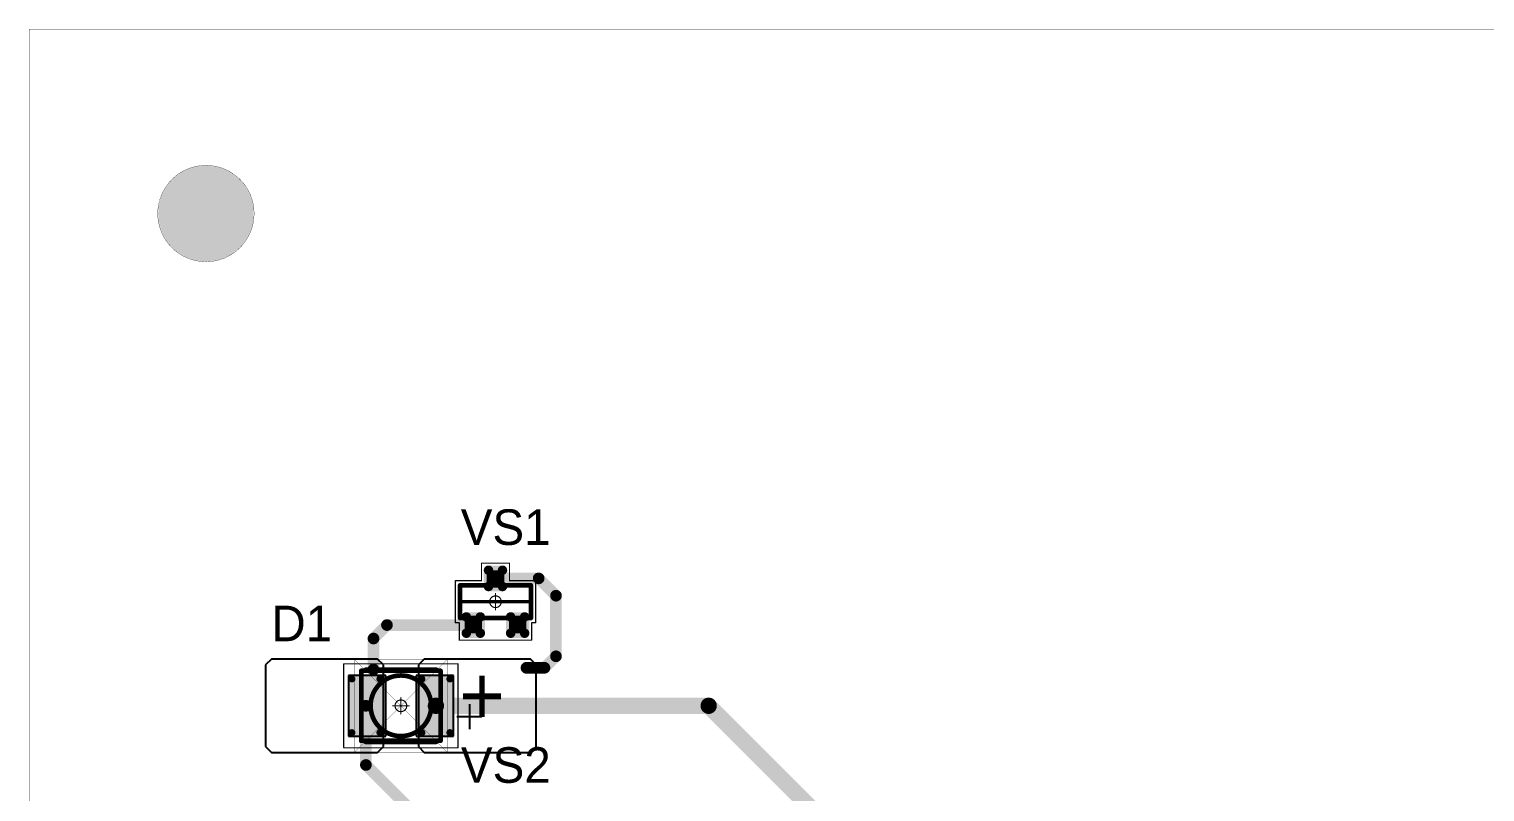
# Model space of a CAD drawing. Header units: millimetres. Extents: x 0 to 775, y 25 to 939.
# Drawn here: x 25.4 to 87.8, y 182.7 to 215.4 of the extents above; entities that cross this region are included whole.
import ezdxf

# ---------------------------------------------------------------- set-up
doc = ezdxf.new("R2010")
doc.units = ezdxf.units.MM
for name, color, linetype in [('Mechanical13', 56, 'Continuous'), ('Mechanical15', 56, 'Continuous'), ('Mechanical3', 76, 'Continuous'), ('Mechanical9', 56, 'Continuous'), ('TopLayer', 1, 'Continuous'), ('TopOverlay', 2, 'Continuous'), ('TopPaste', 8, 'Continuous'), ('TopSolder', 216, 'Continuous')]:
    doc.layers.add(name, color=color, linetype=linetype)

# ---------------------------------------------------------------- blocks, each defined once
blk = doc.blocks.new('SOT23_68')
at = {"layer": 'Mechanical13', "const_width": 0.2}
for points in [[(-0.7, 1.52), (0.7, 1.52)], [(-0.7, 1.52), (-0.7, -1.52)], [(0.7, 1.52), (0.7, -1.52)], [(-0.7, -1.52), (0.7, -1.52)]]:
    blk.add_lwpolyline(points, dxfattribs=at)
at = {"layer": 'Mechanical13', "const_width": 0.1}
for points in [[(-0.75, 1.52, 1), (-0.65, 1.52, 1)], [(-0.75, 1.52, 1), (-0.65, 1.52, 1)], [(0.65, 1.52, 1), (0.75, 1.52, 1)], [(0.65, 1.52, 1), (0.75, 1.52, 1)], [(-0.75, -1.52, 1), (-0.65, -1.52, 1)], [(-0.75, -1.52, 1), (-0.65, -1.52, 1)], [(0.65, -1.52, 1), (0.75, -1.52, 1)], [(0.65, -1.52, 1), (0.75, -1.52, 1)]]:
    blk.add_lwpolyline(points, format="xyb", close=True, dxfattribs=at)
at = {"layer": 'Mechanical15', "const_width": 0.05}
for points in [[(-1.65, 1.55), (-1.65, -1.55)], [(-1.65, 1.55), (-0.9, 1.55)], [(-0.9, 1.72), (-0.9, 1.55)], [(-0.9, 1.72), (0.9, 1.72)], [(0.9, 1.72), (0.9, 0.6)], [(0.9, 0.6), (1.65, 0.6)], [(1.65, 0.6), (1.65, -0.6)], [(-0.35, 0), (0.35, 0)], [(0, 0.35), (0, -0.35)], [(0.9, -0.6), (1.65, -0.6)], [(0.9, -0.6), (0.9, -1.72)], [(-1.65, -1.55), (-0.9, -1.55)], [(-0.9, -1.55), (-0.9, -1.72)], [(-0.9, -1.72), (0.9, -1.72)]]:
    blk.add_lwpolyline(points, dxfattribs=at)
at = {"layer": 'Mechanical15'}
for points, const_width in [([(-1.662, 1.55, 1), (-1.637, 1.55, 1)], 0.025), ([(-1.662, 1.55, 1), (-1.637, 1.55, 1)], 0.025), ([(-0.913, 1.72, 1), (-0.888, 1.72, 1)], 0.025), ([(-0.913, 1.72, 1), (-0.888, 1.72, 1)], 0.025), ([(-0.913, 1.55, 1), (-0.888, 1.55, 1)], 0.025), ([(-0.913, 1.55, 1), (-0.888, 1.55, 1)], 0.025), ([(0.888, 1.72, 1), (0.913, 1.72, 1)], 0.025), ([(0.888, 1.72, 1), (0.913, 1.72, 1)], 0.025), ([(0.888, 0.6, 1), (0.913, 0.6, 1)], 0.025), ([(0.888, 0.6, 1), (0.913, 0.6, 1)], 0.025), ([(1.637, 0.6, 1), (1.662, 0.6, 1)], 0.025), ([(1.637, 0.6, 1), (1.662, 0.6, 1)], 0.025), ([(-0.362, 0, 1), (-0.337, 0, 1)], 0.025), ([(0.25, 0, 1), (-0.25, 0, 1)], 0.05), ([(-0.262, 0, 1), (-0.238, 0, 1)], 0.025), ([(-0.012, 0.35, 1), (0.012, 0.35, 1)], 0.025), ([(0.238, 0, 1), (0.262, 0, 1)], 0.025), ([(0.337, 0, 1), (0.362, 0, 1)], 0.025), ([(-0.012, -0.35, 1), (0.012, -0.35, 1)], 0.025), ([(0.888, -0.6, 1), (0.913, -0.6, 1)], 0.025), ([(0.888, -0.6, 1), (0.913, -0.6, 1)], 0.025), ([(1.637, -0.6, 1), (1.662, -0.6, 1)], 0.025), ([(1.637, -0.6, 1), (1.662, -0.6, 1)], 0.025), ([(-1.662, -1.55, 1), (-1.637, -1.55, 1)], 0.025), ([(-1.662, -1.55, 1), (-1.637, -1.55, 1)], 0.025), ([(-0.913, -1.55, 1), (-0.888, -1.55, 1)], 0.025), ([(-0.913, -1.55, 1), (-0.888, -1.55, 1)], 0.025), ([(-0.913, -1.72, 1), (-0.888, -1.72, 1)], 0.025), ([(-0.913, -1.72, 1), (-0.888, -1.72, 1)], 0.025), ([(0.888, -1.72, 1), (0.913, -1.72, 1)], 0.025), ([(0.888, -1.72, 1), (0.913, -1.72, 1)], 0.025)]:
    blk.add_lwpolyline(points, format="xyb", close=True, dxfattribs=dict(at, const_width=const_width))
at = {"layer": 'TopLayer', "const_width": 0.1}
for points in [[(-1.4, 1.25, 1), (-1.3, 1.25, 1)], [(-0.7, 1.25, 1), (-0.6, 1.25, 1)], [(-1.4, 0.65, 1), (-1.3, 0.65, 1)], [(-0.7, 0.65, 1), (-0.6, 0.65, 1)], [(0.6, 0.3, 1), (0.7, 0.3, 1)], [(1.3, 0.3, 1), (1.4, 0.3, 1)], [(-1.4, -0.65, 1), (-1.3, -0.65, 1)], [(-0.7, -0.65, 1), (-0.6, -0.65, 1)], [(0.6, -0.3, 1), (0.7, -0.3, 1)], [(1.3, -0.3, 1), (1.4, -0.3, 1)], [(-1.4, -1.25, 1), (-1.3, -1.25, 1)], [(-0.7, -1.25, 1), (-0.6, -1.25, 1)]]:
    blk.add_lwpolyline(points, format="xyb", close=True, dxfattribs=at)
at = {"layer": 'TopLayer'}
for points in [[(-1.45, 1.25), (-1.45, 0.65), (-0.55, 1.25), (-0.55, 0.65)], [(-1.35, 1.35), (-1.35, 0.55), (-0.65, 1.35), (-0.65, 0.55)], [(0.55, 0.3), (0.55, -0.3), (1.45, 0.3), (1.45, -0.3)], [(0.65, 0.4), (0.65, -0.4), (1.35, 0.4), (1.35, -0.4)], [(-1.35, -0.55), (-1.35, -1.35), (-0.65, -0.55), (-0.65, -1.35)], [(-1.45, -0.65), (-1.45, -1.25), (-0.55, -0.65), (-0.55, -1.25)]]:
    blk.add_solid(points, dxfattribs=at)
at = {"layer": 'TopOverlay', "const_width": 0.15}
blk.add_lwpolyline([(0, 1.5), (0, -1.5)], dxfattribs=at)
at = {"layer": 'TopOverlay', "const_width": 0.075}
for points in [[(-0.038, 1.5, 1), (0.038, 1.5, 1)], [(-0.038, -1.5, 1), (0.038, -1.5, 1)]]:
    blk.add_lwpolyline(points, format="xyb", close=True, dxfattribs=at)
at = {"layer": 'TopPaste', "const_width": 0.075}
for points in [[(-1.387, 1.25, 1), (-1.313, 1.25, 1)], [(-0.687, 1.25, 1), (-0.613, 1.25, 1)], [(-1.387, 0.65, 1), (-1.313, 0.65, 1)], [(-0.687, 0.65, 1), (-0.613, 0.65, 1)], [(0.613, 0.3, 1), (0.687, 0.3, 1)], [(1.313, 0.3, 1), (1.387, 0.3, 1)], [(-1.387, -0.65, 1), (-1.313, -0.65, 1)], [(-0.687, -0.65, 1), (-0.613, -0.65, 1)], [(0.613, -0.3, 1), (0.687, -0.3, 1)], [(1.313, -0.3, 1), (1.387, -0.3, 1)], [(-1.387, -1.25, 1), (-1.313, -1.25, 1)], [(-0.687, -1.25, 1), (-0.613, -1.25, 1)]]:
    blk.add_lwpolyline(points, format="xyb", close=True, dxfattribs=at)
at = {"layer": 'TopPaste'}
for points in [[(-1.425, 1.25), (-1.425, 0.65), (-0.575, 1.25), (-0.575, 0.65)], [(-1.35, 1.325), (-1.35, 0.575), (-0.65, 1.325), (-0.65, 0.575)], [(0.575, 0.3), (0.575, -0.3), (1.425, 0.3), (1.425, -0.3)], [(0.65, 0.375), (0.65, -0.375), (1.35, 0.375), (1.35, -0.375)], [(-1.35, -0.575), (-1.35, -1.325), (-0.65, -0.575), (-0.65, -1.325)], [(-1.425, -0.65), (-1.425, -1.25), (-0.575, -0.65), (-0.575, -1.25)]]:
    blk.add_solid(points, dxfattribs=at)
at = {"layer": 'TopSolder', "const_width": 0.202}
for points in [[(-1.451, 1.25, 1), (-1.249, 1.25, 1)], [(-0.751, 1.25, 1), (-0.549, 1.25, 1)], [(-1.451, 0.65, 1), (-1.249, 0.65, 1)], [(-0.751, 0.65, 1), (-0.549, 0.65, 1)], [(0.549, 0.3, 1), (0.751, 0.3, 1)], [(1.249, 0.3, 1), (1.451, 0.3, 1)], [(-1.451, -0.65, 1), (-1.249, -0.65, 1)], [(-0.751, -0.65, 1), (-0.549, -0.65, 1)], [(0.549, -0.3, 1), (0.751, -0.3, 1)], [(1.249, -0.3, 1), (1.451, -0.3, 1)], [(-1.451, -1.25, 1), (-1.249, -1.25, 1)], [(-0.751, -1.25, 1), (-0.549, -1.25, 1)]]:
    blk.add_lwpolyline(points, format="xyb", close=True, dxfattribs=at)
at = {"layer": 'TopSolder'}
for points in [[(-1.552, 1.25), (-1.552, 0.65), (-0.448, 1.25), (-0.448, 0.65)], [(-1.35, 1.452), (-1.35, 0.448), (-0.65, 1.452), (-0.65, 0.448)], [(0.448, 0.3), (0.448, -0.3), (1.552, 0.3), (1.552, -0.3)], [(0.65, 0.502), (0.65, -0.502), (1.35, 0.502), (1.35, -0.502)], [(-1.35, -0.448), (-1.35, -1.452), (-0.65, -0.448), (-0.65, -1.452)], [(-1.552, -0.65), (-1.552, -1.25), (-0.448, -0.65), (-0.448, -1.25)]]:
    blk.add_solid(points, dxfattribs=at)
blk = doc.blocks.new('T66G_161')
at = {"layer": 'Mechanical13'}
for p, q in [((2.936, 0.071), (2.936, -1)), ((2.4, -0.464), (3.471, -0.464))]:
    blk.add_line(p, q, dxfattribs=at)
at = {"layer": 'Mechanical13', "const_width": 0.2}
for points in [[(-1.7, -1.5), (-1.7, 1.5)], [(-1.7, 1.5), (1.7, 1.5)], [(1.7, -1.5), (1.7, 1.5)], [(-1.7, -1.5), (1.7, -1.5)]]:
    blk.add_lwpolyline(points, dxfattribs=at)
at = {"layer": 'Mechanical13'}
for points, const_width in [([(-1.75, 1.5, 1), (-1.65, 1.5, 1)], 0.1), ([(-1.75, 1.5, 1), (-1.65, 1.5, 1)], 0.1), ([(1.3, 0, 1), (-1.3, 0, 1)], 0.2), ([(1.65, 1.5, 1), (1.75, 1.5, 1)], 0.1), ([(1.65, 1.5, 1), (1.75, 1.5, 1)], 0.1), ([(-1.35, 0, 1), (-1.25, 0, 1)], 0.1), ([(1.25, 0, 1), (1.35, 0, 1)], 0.1), ([(-1.75, -1.5, 1), (-1.65, -1.5, 1)], 0.1), ([(-1.75, -1.5, 1), (-1.65, -1.5, 1)], 0.1), ([(1.65, -1.5, 1), (1.75, -1.5, 1)], 0.1), ([(1.65, -1.5, 1), (1.75, -1.5, 1)], 0.1)]:
    blk.add_lwpolyline(points, format="xyb", close=True, dxfattribs=dict(at, const_width=const_width))
at = {"layer": 'Mechanical15', "const_width": 0.05}
for points in [[(-2.45, 1.8), (2.45, 1.8)], [(-2.45, -1.8), (-2.45, 1.8)], [(2.45, -1.8), (2.45, 1.8)], [(-0.35, 0), (0.35, 0)], [(0, -0.35), (0, 0.35)], [(-2.45, -1.8), (2.45, -1.8)]]:
    blk.add_lwpolyline(points, dxfattribs=at)
at = {"layer": 'Mechanical15'}
for points, const_width in [([(-2.462, 1.8, 1), (-2.438, 1.8, 1)], 0.025), ([(-2.462, 1.8, 1), (-2.438, 1.8, 1)], 0.025), ([(2.438, 1.8, 1), (2.462, 1.8, 1)], 0.025), ([(2.438, 1.8, 1), (2.462, 1.8, 1)], 0.025), ([(-0.362, 0, 1), (-0.337, 0, 1)], 0.025), ([(0.25, 0, 1), (-0.25, 0, 1)], 0.05), ([(-0.262, 0, 1), (-0.238, 0, 1)], 0.025), ([(-0.012, 0.35, 1), (0.012, 0.35, 1)], 0.025), ([(0.238, 0, 1), (0.262, 0, 1)], 0.025), ([(0.337, 0, 1), (0.362, 0, 1)], 0.025), ([(-0.012, -0.35, 1), (0.012, -0.35, 1)], 0.025), ([(-2.462, -1.8, 1), (-2.438, -1.8, 1)], 0.025), ([(-2.462, -1.8, 1), (-2.438, -1.8, 1)], 0.025), ([(2.438, -1.8, 1), (2.462, -1.8, 1)], 0.025), ([(2.438, -1.8, 1), (2.462, -1.8, 1)], 0.025)]:
    blk.add_lwpolyline(points, format="xyb", close=True, dxfattribs=dict(at, const_width=const_width))
at = {"layer": 'TopLayer'}
for p, q in [((-5.55, 2), (-5.8, 1.75)), ((-1, 2), (-5.55, 2)), ((-0.75, 1.75), (-1, 2)), ((1, 2), (0.75, 1.75)), ((5.55, 2), (1, 2)), ((5.8, 1.75), (5.55, 2)), ((-5.8, 1.75), (-5.8, -1.75)), ((-0.75, -1.75), (-0.75, 1.75)), ((0.75, 1.75), (0.75, -1.75)), ((5.8, -1.75), (5.8, 1.75)), ((-5.8, -1.75), (-5.55, -2)), ((-1, -2), (-0.75, -1.75)), ((0.75, -1.75), (1, -2)), ((5.55, -2), (5.8, -1.75)), ((-5.55, -2), (-1, -2)), ((1, -2), (5.55, -2))]:
    blk.add_line(p, q, dxfattribs=at)
at = {"layer": 'TopLayer', "const_width": 0.15}
for points in [[(-2.175, 1.15, 1), (-2.025, 1.15, 1)], [(-0.975, 1.15, 1), (-0.825, 1.15, 1)], [(0.825, 1.15, 1), (0.975, 1.15, 1)], [(2.025, 1.15, 1), (2.175, 1.15, 1)], [(-2.175, -1.15, 1), (-2.025, -1.15, 1)], [(-0.975, -1.15, 1), (-0.825, -1.15, 1)], [(0.825, -1.15, 1), (0.975, -1.15, 1)], [(2.025, -1.15, 1), (2.175, -1.15, 1)]]:
    blk.add_lwpolyline(points, format="xyb", close=True, dxfattribs=at)
at = {"layer": 'TopLayer'}
for points in [[(-0.9, 1.3), (-2.1, 1.3), (-0.9, -1.3), (-2.1, -1.3)], [(2.1, 1.3), (0.9, 1.3), (2.1, -1.3), (0.9, -1.3)], [(-0.75, 1.15), (-2.25, 1.15), (-0.75, -1.15), (-2.25, -1.15)], [(2.25, 1.15), (0.75, 1.15), (2.25, -1.15), (0.75, -1.15)]]:
    blk.add_solid(points, dxfattribs=at)
at = {"layer": 'TopOverlay', "const_width": 0.25}
for points in [[(-1.5, 1.525), (1.5, 1.525)], [(-1.5, -1.525), (1.5, -1.525)]]:
    blk.add_lwpolyline(points, dxfattribs=at)
at = {"layer": 'TopOverlay', "const_width": 0.125}
for points in [[(-1.562, 1.525, 1), (-1.438, 1.525, 1)], [(1.438, 1.525, 1), (1.562, 1.525, 1)], [(-1.562, -1.525, 1), (-1.438, -1.525, 1)], [(1.438, -1.525, 1), (1.562, -1.525, 1)]]:
    blk.add_lwpolyline(points, format="xyb", close=True, dxfattribs=at)
at = {"layer": 'TopPaste', "const_width": 0.125}
for points in [[(-2.163, 1.15, 1), (-2.038, 1.15, 1)], [(-0.963, 1.15, 1), (-0.838, 1.15, 1)], [(0.838, 1.15, 1), (0.963, 1.15, 1)], [(2.038, 1.15, 1), (2.163, 1.15, 1)], [(-2.163, -1.15, 1), (-2.038, -1.15, 1)], [(-0.963, -1.15, 1), (-0.838, -1.15, 1)], [(0.838, -1.15, 1), (0.963, -1.15, 1)], [(2.038, -1.15, 1), (2.163, -1.15, 1)]]:
    blk.add_lwpolyline(points, format="xyb", close=True, dxfattribs=at)
at = {"layer": 'TopPaste'}
for points in [[(-0.9, 1.275), (-2.1, 1.275), (-0.9, -1.275), (-2.1, -1.275)], [(2.1, 1.275), (0.9, 1.275), (2.1, -1.275), (0.9, -1.275)], [(-0.775, 1.15), (-2.225, 1.15), (-0.775, -1.15), (-2.225, -1.15)], [(2.225, 1.15), (0.775, 1.15), (2.225, -1.15), (0.775, -1.15)]]:
    blk.add_solid(points, dxfattribs=at)
at = {"layer": 'TopSolder'}
for p, q in [((-2.25, 1.3), (-2.25, -1.3)), ((-0.65, 1.3), (-2.25, 1.3)), ((-0.65, -1.3), (-0.65, 1.3)), ((0.65, 1.3), (0.65, -1.3)), ((2.25, 1.3), (0.65, 1.3)), ((2.25, -1.3), (2.25, 1.3)), ((-2.25, -1.3), (-0.65, -1.3)), ((0.65, -1.3), (2.25, -1.3))]:
    blk.add_line(p, q, dxfattribs=at)
at = {"layer": 'TopOverlay'}
blk.add_text('+', height=2.5, dxfattribs=at).set_placement((2.5, -0.8))

msp = doc.modelspace()

# ---------------------------------------------------------------- linework, layer by layer
at = {"layer": 'Mechanical3', "const_width": 0.01}
for points in [[(25.4, 215.4), (309.9, 215.4)], [(25.4, 25.4), (25.4, 215.4)]]:
    msp.add_lwpolyline(points, dxfattribs=at)
at = {"layer": 'Mechanical3', "const_width": 0.005}
msp.add_lwpolyline([(25.398, 215.4, 1), (25.402, 215.4, 1)], format="xyb", close=True, dxfattribs=at)
msp.add_lwpolyline([(25.398, 215.4, 1), (25.402, 215.4, 1)], format="xyb", close=True, dxfattribs=at)
at = {"layer": 'Mechanical9'}
for points, const_width in [([(39.333, 188.4), (43.333, 188.4)], 0.0127), ([(39.333, 184.4), (39.333, 188.4)], 0.0127), ([(39.333, 184.4), (43.333, 188.4)], 0.01), ([(39.333, 188.4), (43.333, 184.4)], 0.01), ([(43.333, 184.4), (43.333, 188.4)], 0.0127), ([(39.333, 184.4), (43.333, 184.4)], 0.0127)]:
    msp.add_lwpolyline(points, dxfattribs=dict(at, const_width=const_width))
for points, const_width in [([(39.329, 188.4, 1), (39.336, 188.4, 1)], 0.00635), ([(39.329, 188.4, 1), (39.336, 188.4, 1)], 0.00635), ([(39.33, 188.4, 1), (39.335, 188.4, 1)], 0.005), ([(43.329, 188.4, 1), (43.336, 188.4, 1)], 0.00635), ([(43.329, 188.4, 1), (43.336, 188.4, 1)], 0.00635), ([(43.33, 188.4, 1), (43.335, 188.4, 1)], 0.005), ([(39.329, 184.4, 1), (39.336, 184.4, 1)], 0.00635), ([(39.329, 184.4, 1), (39.336, 184.4, 1)], 0.00635), ([(39.33, 184.4, 1), (39.335, 184.4, 1)], 0.005), ([(43.329, 184.4, 1), (43.336, 184.4, 1)], 0.00635), ([(43.329, 184.4, 1), (43.336, 184.4, 1)], 0.00635), ([(43.33, 184.4, 1), (43.335, 184.4, 1)], 0.005)]:
    msp.add_lwpolyline(points, format="xyb", close=True, dxfattribs=dict(at, const_width=const_width))
at = {"layer": 'TopLayer'}
for points, const_width in [([(35.041, 207.5, 1), (30.909, 207.5, 1)], 0.013), ([(32.6, 207.5, 1), (33.35, 207.5, 1)], 0.75), ([(30.906, 207.5, 1), (30.912, 207.5, 1)], 0.0065), ([(35.038, 207.5, 1), (35.044, 207.5, 1)], 0.0065), ([(45.263, 191.861, 1), (45.513, 191.861, 1)], 0.25), ([(47.114, 191.861, 1), (47.364, 191.861, 1)], 0.25), ([(47.114, 191.861, 1), (47.364, 191.861, 1)], 0.25), ([(47.857, 191.118, 1), (48.107, 191.118, 1)], 0.25), ([(47.857, 191.118, 1), (48.107, 191.118, 1)], 0.25), ([(40.611, 189.861, 1), (40.861, 189.861, 1)], 0.25), ([(40.611, 189.861, 1), (40.861, 189.861, 1)], 0.25), ([(44.313, 189.861, 1), (44.563, 189.861, 1)], 0.25), ([(40.033, 189.282, 1), (40.283, 189.282, 1)], 0.25), ([(40.033, 189.282, 1), (40.283, 189.282, 1)], 0.25), ([(47.857, 188.523, 1), (48.107, 188.523, 1)], 0.25), ([(47.857, 188.523, 1), (48.107, 188.523, 1)], 0.25), ([(40.033, 187.956, 1), (40.283, 187.956, 1)], 0.25), ([(46.59, 188.028, 1), (46.84, 188.028, 1)], 0.25), ([(47.362, 188.028, 1), (47.612, 188.028, 1)], 0.25), ([(47.362, 188.028, 1), (47.612, 188.028, 1)], 0.25), ([(39.708, 186.4, 1), (39.958, 186.4, 1)], 0.25), ([(42.658, 186.4, 1), (43.008, 186.4, 1)], 0.35), ([(54.352, 186.4, 1), (54.702, 186.4, 1)], 0.35), ([(54.352, 186.4, 1), (54.702, 186.4, 1)], 0.35), ([(39.708, 183.863, 1), (39.958, 183.863, 1)], 0.25), ([(39.708, 183.863, 1), (39.958, 183.863, 1)], 0.25)]:
    msp.add_lwpolyline(points, format="xyb", close=True, dxfattribs=dict(at, const_width=const_width))
for points, const_width in [([(45.388, 191.861), (47.239, 191.861)], 0.5), ([(47.239, 191.861), (47.982, 191.118)], 0.5), ([(47.982, 188.523), (47.982, 191.118)], 0.5), ([(40.158, 189.282), (40.736, 189.861)], 0.5), ([(40.736, 189.861), (44.438, 189.861)], 0.5), ([(40.158, 187.956), (40.158, 189.282)], 0.5), ([(47.487, 188.028), (47.982, 188.523)], 0.5), ([(46.715, 188.028), (47.487, 188.028)], 0.5), ([(39.833, 183.863), (39.833, 186.4)], 0.5), ([(42.833, 186.4), (54.527, 186.4)], 0.7), ([(54.527, 186.4), (82.801, 158.126)], 0.7), ([(39.833, 183.863), (42.028, 181.668)], 0.5)]:
    msp.add_lwpolyline(points, dxfattribs=dict(at, const_width=const_width))
at = {"layer": 'TopSolder', "const_width": 2.05}
msp.add_lwpolyline([(31.95, 207.5, 1), (34, 207.5, 1)], format="xyb", close=True, dxfattribs=at)

# ---------------------------------------------------------------- block references
for name, p, rotation in [('SOT23_68', (45.388, 190.861), 90), ('T66G_161', (41.333, 186.4), 360)]:
    msp.add_blockref(name, p, dxfattribs=dict(rotation=rotation))

# ---------------------------------------------------------------- texts
at = {"layer": 'TopOverlay'}
for s, p in [('VS1', (43.899, 193.296)), ('D1', (35.78, 189.167)), ('VS2', (43.905, 183.099))]:
    msp.add_text(s, height=1.524, dxfattribs=at).set_placement(p)

doc.saveas('drawing.dxf')
